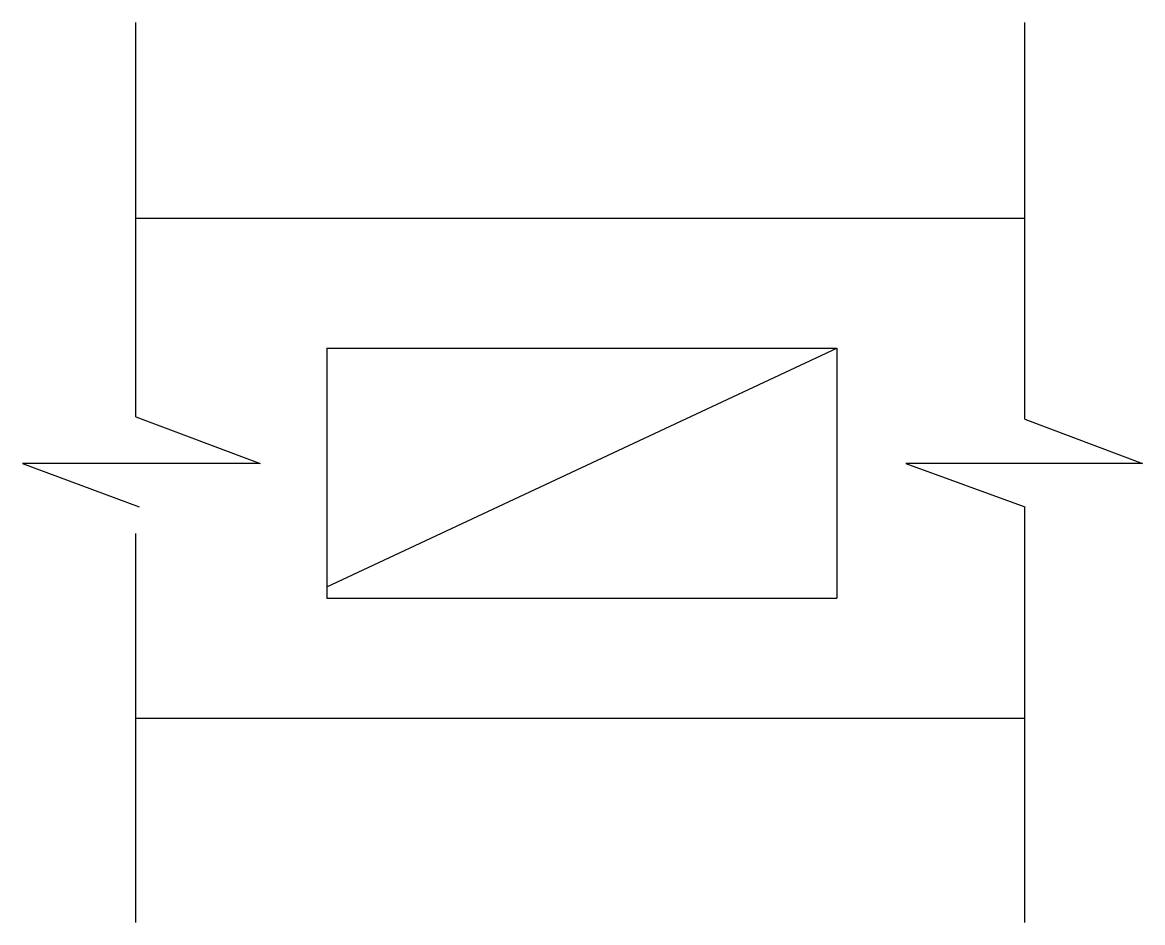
# Model space of a CAD drawing. Header units: metres. Extents: x 13237 to 13247.1, y 18601 to 18609.1.
import ezdxf

# ---------------------------------------------------------------- set-up
doc = ezdxf.new("R2010")
doc.units = ezdxf.units.M
doc.layers.add('PUB_DIM', color=90, linetype='Continuous')

msp = doc.modelspace()

# ---------------------------------------------------------------- linework, layer by layer
for points in [[(13238.03, 18607.38), (13246.03, 18607.38)], [(13238.03, 18602.88), (13246.03, 18602.88)]]:
    msp.add_lwpolyline(points)
at = {"layer": 'PUB_DIM'}
for p, q in [((13238.03, 18605.59), (13238.03, 18609.14)), ((13246.03, 18605.57), (13246.03, 18609.14)), ((13239.75, 18606.21), (13244.34, 18606.21)), ((13239.75, 18606.21), (13239.75, 18603.96)), ((13239.75, 18604.06), (13244.34, 18606.21)), ((13244.34, 18606.21), (13244.34, 18603.96)), ((13238.03, 18605.59), (13239.15, 18605.17)), ((13246.03, 18605.57), (13247.09, 18605.17)), ((13239.15, 18605.17), (13237.01, 18605.17)), ((13237.01, 18605.17), (13238.06, 18604.78)), ((13247.09, 18605.17), (13244.96, 18605.17)), ((13244.96, 18605.17), (13246.03, 18604.78)), ((13246.03, 18601.04), (13246.03, 18604.78)), ((13238.03, 18601.04), (13238.03, 18604.54)), ((13239.75, 18603.96), (13244.34, 18603.96))]:
    msp.add_line(p, q, dxfattribs=at)

doc.saveas('drawing.dxf')
